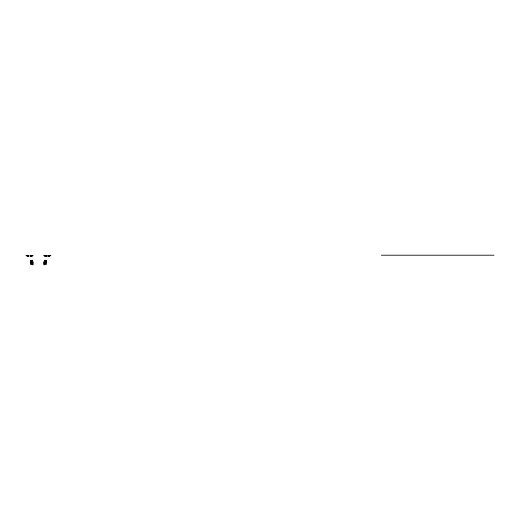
<?xml version="1.0" encoding="UTF-8"?>
<svg xmlns="http://www.w3.org/2000/svg" width="520" height="520" viewBox="0 0 520 520"><rect width="100%" height="100%" fill="white"/><g stroke="black" fill="none" stroke-linecap="round" stroke-linejoin="round"><path stroke-width="0.78" d="M32.416 260.189L32.181 261.905L32.416 260.26M31.103 260.26L30.869 261.514L31.103 260.442L30.479 261.514L30.479 264.401L32.312 264.797L32.416 261.228M30.869 261.989L31.103 260.761M45.48 262.626L45.767 261.722L46.001 262.626L45.767 261.228L46.397 261.644L45.767 260.579M30.479 261.905L31.103 260.442M30.479 262.23L31.103 261.163M31.103 260.579L30.479 261.593L31.103 261.228L30.869 262.626L31.103 261.729L31.395 262.626M45.084 263.192L45.767 262.444L45.48 263.192L45.48 261.905L44.46 260.442L45.084 261.905L45.084 263.913L45.767 263.328L44.168 263.913L44.168 261.905M44.46 264.375L43.777 264.797L43.777 261.905M30.582 255.651L30.582 255.989L31.369 255.651M47.989 255.651L47.989 255.989L48.776 255.651M31.369 256.042L30.582 255.989L31.759 255.651M31.759 256.042L30.582 255.989L32.285 255.651M48.776 256.042L47.989 255.989L49.693 255.651M32.285 256.042L30.582 255.989L32.676 255.651M49.173 256.042L47.989 255.989L50.089 255.651M30.582 255.989L33.202 255.651M49.693 256.042L47.989 255.989L50.609 255.651M47.989 255.989L50.876 255.651M28.093 256.042L28.88 255.651M45.507 256.042L46.293 255.651M27.703 256.042L28.88 255.989L28.093 255.651M45.11 256.042L46.293 255.989L45.507 255.651M27.177 256.042L28.88 255.989L27.177 255.651M44.59 256.042L46.293 255.989L45.11 255.651M381.42 255.203L494 255.203M26 255.651L28.88 255.989L26.787 255.651M43.673 255.651L46.293 255.989L44.59 255.651M26.26 255.651L28.88 255.989M44.194 255.651L46.293 255.989M32.416 264.375L33.098 264.797L33.098 261.905M31.785 263.192L31.103 262.444L31.395 263.192L31.395 261.905L32.416 260.442L31.785 261.905L31.785 263.913L31.103 263.328L32.702 263.913L32.702 261.905M45.767 261.163L46.397 262.23M45.767 260.26L46.001 261.514L45.767 260.442L46.397 261.514L46.397 264.401L44.564 264.797L44.46 261.228M45.767 260.442L46.397 261.905M45.767 260.761L46.001 261.989M44.46 260.26L44.694 261.905L44.46 260.189"/></g></svg>
